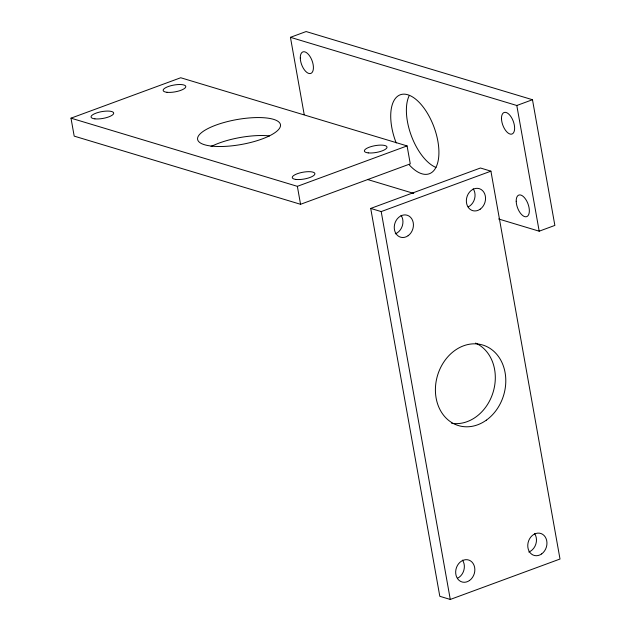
<?xml version="1.0" encoding="UTF-8"?>
<svg xmlns="http://www.w3.org/2000/svg" width="631" height="631" viewBox="0 0 631 631"><rect width="100%" height="100%" fill="white"/><g stroke="black" fill="none" stroke-linecap="round" stroke-linejoin="round"><path stroke-width="0.95" d="M70.995 118.163L180.718 77.747L407.082 145.911L410.276 163.871L300.553 204.294L74.19 136.122L70.995 118.163L297.359 186.334L407.082 145.911M304.213 114.676L290.441 37.324L306.114 31.55L532.477 99.722L554.862 225.417L539.189 231.191L498.632 218.981M290.441 37.324L516.805 105.495L532.477 99.722M370.712 208.427L480.436 168.004L490.918 171.159L560.005 559.027L450.282 599.45L439.807 596.295L370.712 208.427L381.195 211.582L490.918 171.159M367.534 179.496L413.747 193.417M516.805 105.495L539.189 231.191M381.195 211.582L450.282 599.45M297.359 186.334L300.553 204.294M436.013 167.452A42.072 20.484 69.8 0 1 411.388 135.91A42.072 20.484 69.8 0 1 409.211 95.636M396.205 142.961A42.072 20.484 69.8 0 1 405.796 94.295A42.072 20.484 69.8 0 1 438.845 149.586A42.072 20.484 69.8 0 1 409.377 164.999M473.179 188.787A11.476 9.41 -73.2 0 1 468.194 206.913M401.071 215.352A11.476 9.41 -73.2 0 1 395.282 233.817M534.591 533.558A11.476 9.41 -73.2 0 1 528.802 552.03M462.484 560.123A11.476 9.41 -73.2 0 1 457.507 578.248M475.529 343.075A42.072 34.5 -73.2 0 1 493.197 391.961A42.072 34.5 -73.2 0 1 451.615 423.275M211.038 146.581A42.072 12.652 -10.1 0 1 269.579 135.925M300.285 58.044A11.476 5.584 69.8 0 0 310.334 73.559A11.476 5.584 69.8 0 0 309.939 56.38A11.476 5.584 69.8 0 0 300.285 58.044M516.205 201.242A11.476 5.584 69.8 0 0 526.262 216.756A11.476 5.584 69.8 0 0 525.868 199.577A11.476 5.584 69.8 0 0 516.205 201.242M501.495 118.636A11.476 5.584 69.8 0 0 511.544 134.151A11.476 5.584 69.8 0 0 511.149 116.98A11.476 5.584 69.8 0 0 501.495 118.636M408.131 235.71A11.476 9.41 -73.2 0 0 409.133 216.133A11.476 9.41 -73.2 0 0 394.265 226.758A11.476 9.41 -73.2 0 0 408.131 235.71M480.23 209.153A11.476 9.41 -73.2 0 0 481.24 189.568A11.476 9.41 -73.2 0 0 466.364 200.201A11.476 9.41 -73.2 0 0 480.23 209.153M469.543 580.481A11.476 9.41 -73.2 0 0 470.552 560.904A11.476 9.41 -73.2 0 0 455.677 571.528A11.476 9.41 -73.2 0 0 469.543 580.481M541.65 553.923A11.476 9.41 -73.2 0 0 542.652 534.339A11.476 9.41 -73.2 0 0 527.776 544.971A11.476 9.41 -73.2 0 0 541.65 553.923M486.32 420.175A42.072 34.5 -73.2 0 0 490.011 348.391A42.072 34.5 -73.2 0 0 435.469 387.355A42.072 34.5 -73.2 0 0 486.32 420.175M94.918 118.857A11.476 3.447 -10.1 0 0 113.477 113.911A11.476 3.447 -10.1 0 0 98.736 112.294A11.476 3.447 -10.1 0 0 94.918 118.857M167.026 92.3A11.476 3.447 -10.1 0 0 185.577 87.354A11.476 3.447 -10.1 0 0 170.843 85.737A11.476 3.447 -10.1 0 0 167.026 92.3M296.136 179.456A11.476 3.447 -10.1 0 0 314.688 174.511A11.476 3.447 -10.1 0 0 299.954 172.894A11.476 3.447 -10.1 0 0 296.136 179.456M368.236 152.891A11.476 3.447 -10.1 0 0 386.787 147.946A11.476 3.447 -10.1 0 0 372.053 146.329A11.476 3.447 -10.1 0 0 368.236 152.891M211.693 146.108A42.072 12.652 -10.1 0 0 279.722 127.967A42.072 12.652 -10.1 0 0 225.693 122.043A42.072 12.652 -10.1 0 0 211.693 146.108"/></g></svg>
